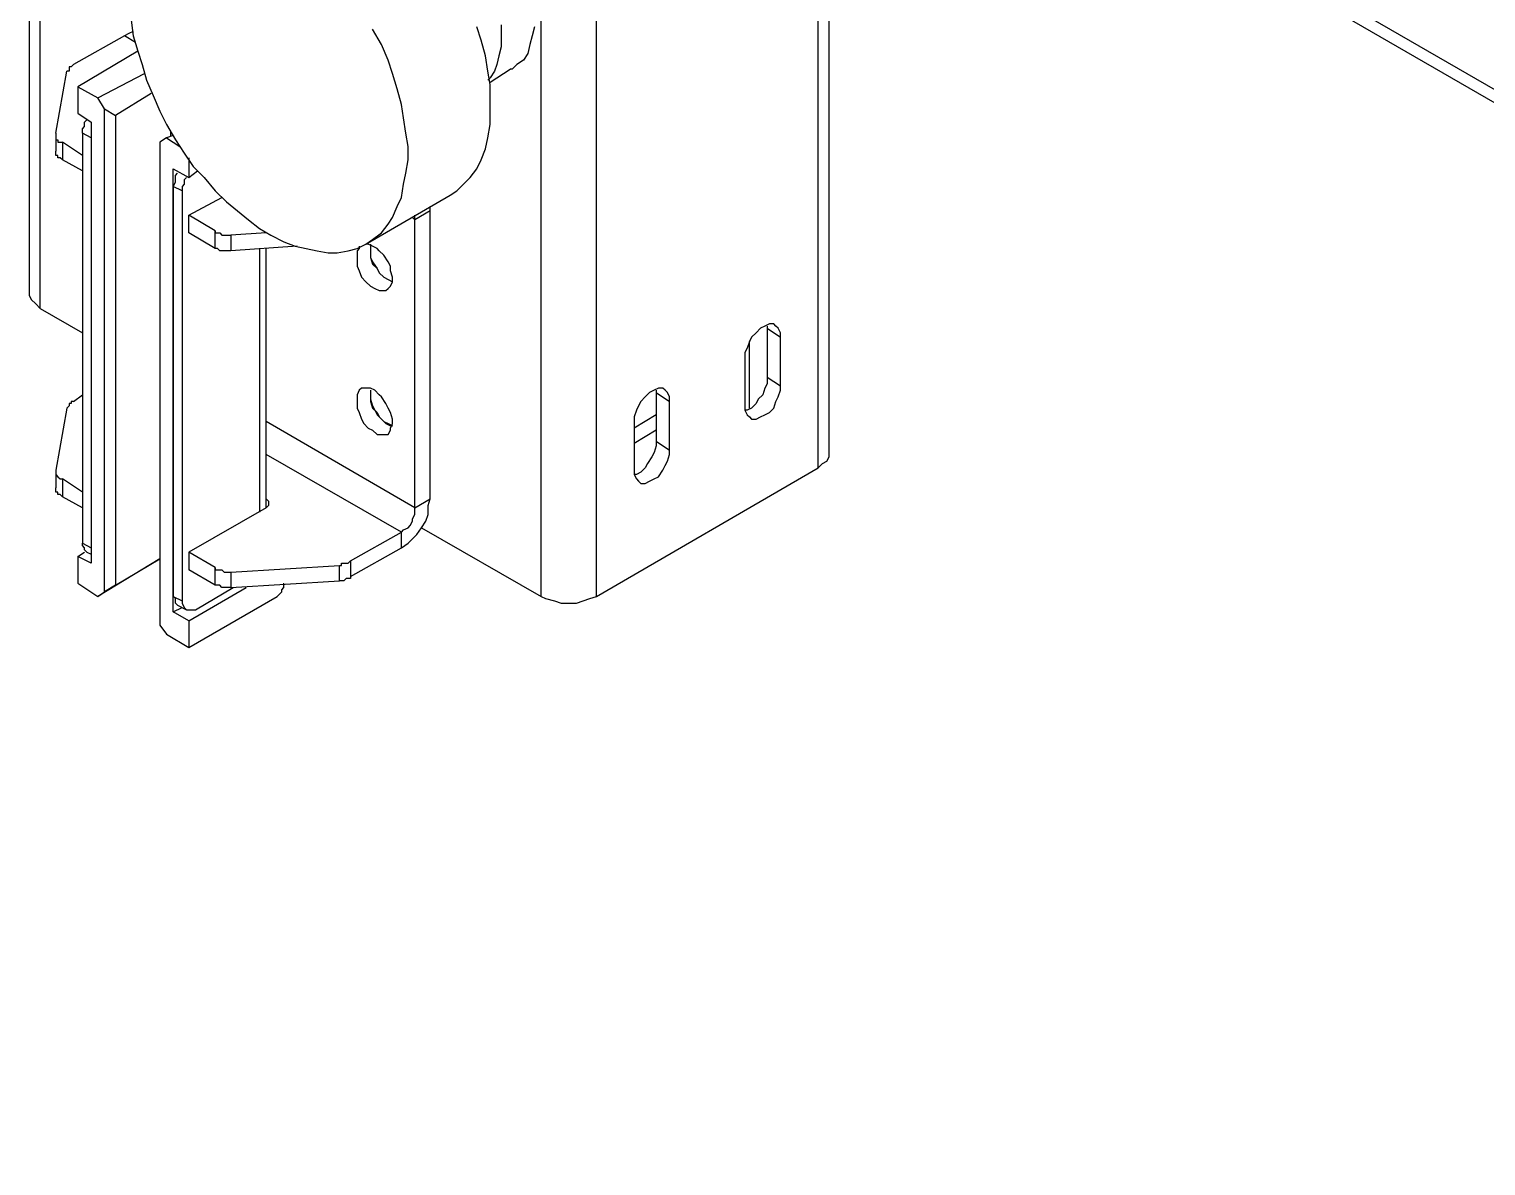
# Model space of a CAD drawing. Header units: millimetres. Extents: x -54 to 6594, y -112 to 3218.
# Drawn here: x 0 to 231.9, y -82.6 to 98.4 of the extents above; entities that cross this region are included whole.
import ezdxf

# ---------------------------------------------------------------- set-up
doc = ezdxf.new("R2010")
doc.units = ezdxf.units.MM

# ---------------------------------------------------------------- blocks, each defined once
blk = doc.blocks.new('LKarkas_iso')
at = {"lineweight": 25}
for points in [[(0, 218.72), (0, 56.8)], [(1.76, 53.97), (1.76, 217.66)], [(81.49, 8.11), (81.49, 171.8)], [(525.64, -79.73), (87.49, 172.86)], [(88.9, 170.04), (526.7, -82.55)], [(90.31, 8.11), (90.31, 141.82)], [(125.59, 28.57), (125.59, 143.58)], [(127.35, 31.04), (127.35, 142.52)], [(80.43, 98.78), (80.08, 97.37), (79.73, 95.96), (79.37, 94.54), (78.67, 93.49)], [(75.14, 99.13), (75.14, 97.37), (75.14, 95.6), (74.79, 94.19), (74.44, 92.78), (74.08, 91.72), (73.38, 90.66)], [(57.86, 91.37), (57.15, 93.49), (56.09, 95.96), (54.68, 98.42)], [(16.23, 99.84), (16.58, 97.37), (17.29, 94.9), (17.99, 92.78), (18.7, 90.31), (19.76, 87.84), (20.81, 85.37), (21.87, 83.26), (23.28, 80.79), (24.69, 78.67), (26.11, 76.55), (27.87, 74.79), (29.63, 72.67), (31.4, 70.91), (33.16, 69.5), (34.92, 68.09), (36.69, 66.67), (38.45, 65.62), (40.57, 64.56), (42.33, 63.85), (44.1, 63.5), (45.86, 63.15), (47.62, 62.79), (49.04, 62.79), (50.8, 63.15), (52.21, 63.5), (53.62, 64.21), (54.68, 64.91), (56.09, 65.97), (57.15, 67.38), (57.86, 68.44), (58.56, 70.2), (59.27, 71.61), (59.62, 73.73), (59.97, 75.49), (60.32, 77.61), (60.32, 79.73), (59.97, 81.84), (59.62, 84.31), (59.27, 86.43), (58.56, 88.9), (57.86, 91.37)], [(16.58, 98.07), (15.87, 97.72), (15.17, 97.37)], [(67.03, 71.97), (68.09, 72.67), (69.14, 73.73), (70.2, 74.79), (71.26, 76.2), (71.97, 77.61), (72.67, 79.37), (73.02, 81.14), (73.38, 83.26), (73.38, 85.02), (73.38, 87.49), (73.38, 89.61), (73.02, 91.72), (72.67, 94.19), (71.97, 96.66), (71.26, 98.78)], [(15.17, 97.37), (7.06, 92.78)], [(16.93, 96.31), (15.17, 97.37)], [(7.06, 92.78), (7.06, 92.78), (6.7, 92.43), (6.35, 92.43), (6.35, 92.07), (6.35, 91.72), (6, 91.72)], [(17.29, 94.9), (7.76, 89.25)], [(78.67, 93.49), (77.61, 92.78), (76.91, 92.07), (76.55, 92.07)], [(4.23, 81.84), (6, 91.72)], [(10.94, 87.49), (18.34, 91.37)], [(73.38, 90.66), (73.02, 90.31)], [(73.38, 89.96), (76.55, 92.07)], [(7.76, 89.25), (7.76, 85.02)], [(7.76, 89.25), (10.94, 87.49)], [(19.4, 88.19), (13.76, 84.67)], [(11.99, 85.72), (10.94, 87.49)], [(7.76, 85.02), (9.88, 83.61)], [(8.47, 81.84), (8.47, 82.55), (8.82, 82.9), (8.82, 83.61), (9.17, 83.96)], [(9.88, 83.61), (9.88, 13.41)], [(11.99, 8.82), (11.99, 85.72)], [(11.99, 85.72), (13.76, 84.67)], [(13.76, 84.67), (13.76, 9.88)], [(4.23, 81.84), (4.23, 81.49), (4.23, 81.14), (4.23, 80.79), (4.59, 80.79), (4.59, 80.43), (4.94, 80.43), (5.29, 80.43)], [(4.23, 81.49), (4.23, 79.02)], [(8.47, 81.84), (8.47, 16.58)], [(9.88, 81.14), (8.47, 81.84)], [(22.93, 81.49), (21.87, 81.14)], [(22.58, 81.49), (22.58, 82.2)], [(5.29, 77.61), (4.94, 77.96), (4.59, 77.96), (4.59, 78.32), (4.23, 78.32), (4.23, 78.67), (4.23, 79.02)], [(5.29, 80.43), (5.29, 77.61)], [(8.47, 78.32), (5.29, 80.43)], [(9.88, 81.14), (9.88, 15.87)], [(21.87, 81.14), (20.81, 80.43)], [(20.81, 80.43), (20.81, 3.53)], [(21.87, 81.14), (23.99, 79.73)], [(8.47, 75.85), (5.29, 77.61)], [(25.4, 77.96), (25.4, 74.79)], [(22.93, 5.64), (22.93, 76.2)], [(22.93, 76.2), (25.4, 74.79)], [(22.93, 73.38), (23.28, 74.08), (23.28, 74.44), (23.28, 75.14), (23.64, 75.49)], [(25.05, 74.79), (25.05, 74.79), (24.69, 74.44), (24.69, 73.73), (24.34, 73.38), (24.34, 72.67)], [(25.4, 74.79), (26.81, 75.85)], [(22.93, 73.38), (22.93, 8.11)], [(24.34, 72.67), (22.93, 73.38)], [(24.34, 72.67), (24.34, 7.41)], [(53.62, 64.21), (67.03, 71.97)], [(25.4, 68.79), (30.69, 71.61)], [(63.85, 69.5), (63.85, 70.2)], [(25.4, 65.97), (25.4, 68.79)], [(29.63, 66.32), (25.4, 68.79)], [(61.38, 68.09), (61.03, 68.44)], [(63.85, 69.5), (61.38, 68.09)], [(61.38, 68.09), (61.38, 68.44), (61.38, 68.79)], [(61.38, 22.22), (61.38, 68.09)], [(63.85, 23.64), (63.85, 69.5)], [(29.63, 63.5), (25.4, 65.97)], [(29.63, 63.5), (29.63, 66.32)], [(29.63, 66.32), (29.63, 65.97), (29.99, 65.97), (30.34, 65.97), (30.69, 65.62), (31.04, 65.62), (31.4, 65.62), (31.75, 65.62), (32.1, 65.62)], [(37.75, 65.97), (32.1, 65.62)], [(32.1, 65.62), (32.1, 63.15)], [(32.1, 63.15), (31.75, 63.15), (31.4, 63.15), (31.04, 63.15), (30.69, 63.15), (30.34, 63.15), (29.99, 63.5), (29.63, 63.5)], [(42.69, 63.85), (32.1, 63.15)], [(36.69, 63.5), (36.69, 21.52)], [(37.75, 22.22), (37.75, 63.5)], [(52.56, 63.85), (52.56, 63.5), (52.21, 63.15), (52.21, 62.44), (52.21, 61.38), (52.21, 60.68), (52.56, 59.97), (52.92, 58.91), (53.62, 58.21), (54.33, 57.5), (55.03, 57.15)], [(55.03, 57.15), (55.74, 56.8), (56.09, 56.8), (56.8, 56.8), (57.15, 57.15), (57.5, 57.5), (57.86, 58.21), (57.86, 58.91), (57.5, 59.97), (57.5, 60.68), (57.15, 61.38), (56.44, 62.44), (55.74, 63.15), (55.39, 63.5), (54.68, 63.85), (53.97, 64.21), (53.62, 64.21)], [(54.33, 64.21), (54.33, 63.85), (54.33, 63.15), (54.33, 62.09), (54.68, 61.38), (55.39, 60.32), (55.74, 59.62), (56.44, 58.91), (57.15, 58.56)], [(54.33, 64.21), (54.33, 63.5), (54.33, 62.79), (54.33, 62.09), (54.68, 61.03), (55.39, 60.32), (55.74, 59.62), (56.44, 58.91), (57.15, 58.56)], [(57.15, 58.56), (57.86, 58.21)], [(57.15, 58.56), (57.86, 58.21)], [(0, 56.8), (0, 56.09), (0.35, 55.39), (1.06, 54.68), (1.76, 53.97)], [(1.76, 53.97), (8.47, 50.09)], [(119.59, 49.39), (119.59, 50.09), (119.24, 50.8), (118.89, 51.15), (118.53, 51.51), (117.83, 51.51), (117.12, 51.15), (116.42, 50.8), (115.71, 50.09), (115.01, 49.39), (114.65, 48.68), (114.3, 47.62), (113.95, 46.92), (113.95, 46.21)], [(117.48, 51.15), (117.48, 50.8)], [(117.48, 50.8), (117.48, 43.04)], [(117.48, 50.8), (119.59, 49.39)], [(119.59, 41.63), (119.59, 49.39)], [(114.65, 38.1), (114.65, 48.68)], [(113.95, 46.21), (113.95, 38.45)], [(117.48, 43.04), (117.48, 41.98), (117.12, 41.27), (116.77, 40.22), (116.06, 39.51), (115.71, 38.81), (115.01, 38.1), (114.3, 37.75), (113.95, 37.75)], [(117.48, 43.04), (119.59, 41.63)], [(7.06, 39.16), (8.47, 40.22)], [(55.03, 40.92), (54.33, 41.27), (53.62, 41.27), (52.92, 41.27), (52.56, 40.92), (52.21, 40.22), (52.21, 39.86), (52.21, 38.81), (52.21, 38.1), (52.56, 37.39), (52.92, 36.34), (53.27, 35.63), (53.97, 34.92), (54.68, 34.57), (55.39, 33.87), (55.74, 33.87), (56.44, 33.87), (57.15, 33.87), (57.5, 34.57), (57.5, 34.92), (57.86, 35.63), (57.86, 36.34), (57.5, 37.39), (57.15, 38.1), (56.8, 38.81), (56.09, 39.86), (55.74, 40.22), (55.03, 40.92)], [(54.33, 40.92), (54.33, 40.92), (54.33, 39.86), (54.33, 39.16), (54.68, 38.1), (55.39, 37.39), (55.74, 36.69), (56.44, 35.98), (57.15, 35.63)], [(54.33, 40.92), (54.33, 40.92), (54.33, 40.22), (54.33, 39.51), (54.68, 38.45), (55.03, 37.75), (55.39, 37.04), (56.09, 36.34), (56.8, 35.63), (57.5, 35.28), (57.86, 35.28)], [(101.95, 39.16), (101.95, 39.86), (101.6, 40.57), (101.25, 40.92), (100.89, 41.27), (100.19, 41.27), (99.48, 40.92), (98.78, 40.57), (98.07, 39.86), (97.37, 39.16), (97.01, 38.45), (96.66, 37.75), (96.31, 36.69), (96.31, 35.98)], [(99.84, 40.92), (99.84, 40.57)], [(99.84, 40.57), (99.84, 32.81)], [(99.84, 40.57), (101.95, 39.16)], [(113.95, 38.45), (113.95, 37.75), (114.3, 37.04), (114.65, 36.69), (115.01, 36.34), (115.71, 36.34), (116.42, 36.69), (117.12, 37.04), (117.83, 37.39), (118.53, 38.1), (118.89, 39.16), (119.24, 39.86), (119.59, 40.92), (119.59, 41.63)], [(6, 38.1), (4.23, 28.22)], [(7.06, 39.16), (7.06, 39.16), (6.7, 39.16), (6.7, 38.81), (6.35, 38.81), (6.35, 38.45), (6, 38.1)], [(101.95, 31.4), (101.95, 39.16)], [(61.38, 22.22), (37.75, 35.98)], [(57.15, 35.63), (57.86, 35.28)], [(99.84, 37.04), (96.31, 34.92)], [(96.31, 35.98), (96.31, 28.22)], [(99.84, 34.57), (96.31, 32.46)], [(99.84, 32.81), (99.84, 32.1), (99.48, 31.04), (99.13, 30.34), (98.42, 29.28), (98.07, 28.57), (97.37, 27.87), (96.66, 27.52), (96.31, 27.52)], [(99.84, 32.81), (101.95, 31.4)], [(59.27, 18.34), (37.75, 30.69)], [(96.31, 28.22), (96.31, 27.52), (96.66, 26.81), (97.01, 26.46), (97.37, 26.11), (98.07, 26.11), (98.78, 26.46), (99.48, 26.81), (100.19, 27.16), (100.89, 28.22), (101.25, 28.93), (101.6, 29.63), (101.95, 30.69), (101.95, 31.4)], [(125.59, 28.57), (126.29, 29.28), (127, 29.63), (127.35, 30.34), (127.35, 31.04)], [(4.23, 28.22), (4.23, 27.87), (4.23, 27.52), (4.59, 27.16), (4.94, 26.81), (5.29, 26.81)], [(4.23, 27.87), (4.23, 25.4)], [(90.31, 8.11), (125.59, 28.57)], [(5.29, 26.81), (5.29, 23.99)], [(8.47, 24.69), (5.29, 26.81)], [(5.29, 23.99), (4.94, 24.34), (4.59, 24.34), (4.59, 24.69), (4.23, 24.69), (4.23, 25.05), (4.23, 25.4)], [(8.47, 22.22), (5.29, 23.99)], [(37.75, 23.64), (37.75, 23.64), (38.1, 23.28), (38.1, 22.93), (38.1, 22.58), (37.75, 22.22)], [(59.27, 15.87), (60.32, 16.58), (61.03, 17.29), (61.74, 17.99), (62.44, 19.05), (63.15, 20.11), (63.5, 21.17), (63.5, 22.58), (63.85, 23.64)], [(61.38, 22.22), (63.85, 23.64)], [(37.75, 22.22), (25.4, 15.17)], [(59.27, 18.34), (59.62, 18.7), (60.32, 19.05), (60.68, 19.4), (61.03, 20.11), (61.03, 20.46), (61.38, 21.17), (61.38, 21.52), (61.38, 22.22)], [(62.44, 19.05), (81.49, 8.11)], [(9.17, 15.17), (9.17, 15.17), (8.82, 15.52), (8.82, 15.87), (8.47, 16.23), (8.47, 16.58)], [(8.47, 16.58), (9.88, 15.87)], [(51.15, 13.76), (59.27, 18.34)], [(59.27, 15.87), (59.27, 18.34)], [(7.76, 14.46), (8.82, 15.17)], [(9.88, 13.41), (7.76, 14.46)], [(7.76, 14.46), (7.76, 10.23)], [(9.17, 15.17), (9.88, 14.82)], [(20.81, 14.11), (10.94, 8.11)], [(13.76, 9.88), (20.81, 14.11)], [(25.4, 15.17), (25.4, 12.35)], [(29.63, 12.7), (25.4, 15.17)], [(51.15, 11.29), (59.27, 15.87)], [(29.63, 9.88), (25.4, 12.35)], [(29.63, 9.88), (29.63, 12.7)], [(29.63, 12.7), (29.63, 12.35), (29.99, 12.35), (30.34, 12.35), (30.69, 12.35), (31.04, 11.99), (31.4, 11.99), (31.75, 11.99), (32.1, 11.99)], [(32.1, 11.99), (49.39, 13.05)], [(32.1, 11.99), (32.1, 9.52)], [(49.39, 13.05), (49.74, 13.05), (49.74, 13.41), (50.09, 13.41), (50.45, 13.41), (50.8, 13.41), (51.15, 13.76)], [(49.39, 10.58), (49.39, 13.05)], [(51.15, 13.76), (51.15, 11.29)], [(7.76, 10.23), (10.94, 8.11)], [(13.76, 9.88), (11.99, 8.82)], [(25.4, 4.23), (34.57, 9.52)], [(26.46, 6), (32.46, 9.52)], [(32.1, 9.52), (31.75, 9.52), (31.4, 9.52), (31.04, 9.52), (30.69, 9.52), (30.34, 9.88), (29.99, 9.88), (29.63, 9.88)], [(32.1, 9.52), (49.39, 10.58)], [(39.51, 8.11), (39.86, 8.47), (40.22, 8.82), (40.22, 9.17), (40.57, 9.52), (40.57, 9.88), (40.57, 10.23)], [(51.15, 11.29), (51.15, 10.94), (50.8, 10.94), (50.45, 10.94), (50.09, 10.58), (49.74, 10.58), (49.39, 10.58)], [(10.94, 8.11), (11.99, 8.82)], [(23.64, 6.7), (23.64, 6.7), (23.28, 7.06), (23.28, 7.41), (23.28, 7.76), (22.93, 8.11)], [(22.93, 8.11), (24.34, 7.41)], [(24.34, 7.41), (24.34, 7.06), (24.69, 6.35), (25.05, 6), (25.4, 6), (25.75, 6), (26.11, 6), (26.46, 6)], [(25.4, 0), (39.51, 8.11)], [(81.49, 8.11), (82.2, 7.76), (83.61, 7.41), (84.67, 7.06), (85.72, 7.06), (87.14, 7.06), (88.19, 7.41), (89.25, 7.76), (90.31, 8.11)], [(22.93, 5.64), (24.34, 6.35)], [(25.4, 4.23), (22.93, 5.64)], [(23.64, 6.7), (25.05, 6)], [(20.81, 3.53), (21.87, 2.12)], [(25.4, 4.23), (25.4, 0)], [(21.87, 2.12), (25.4, 0)]]:
    blk.add_lwpolyline(points, dxfattribs=at)

msp = doc.modelspace()

# ---------------------------------------------------------------- block references
msp.add_blockref('LKarkas_iso', (0, 0))

doc.saveas('drawing.dxf')
